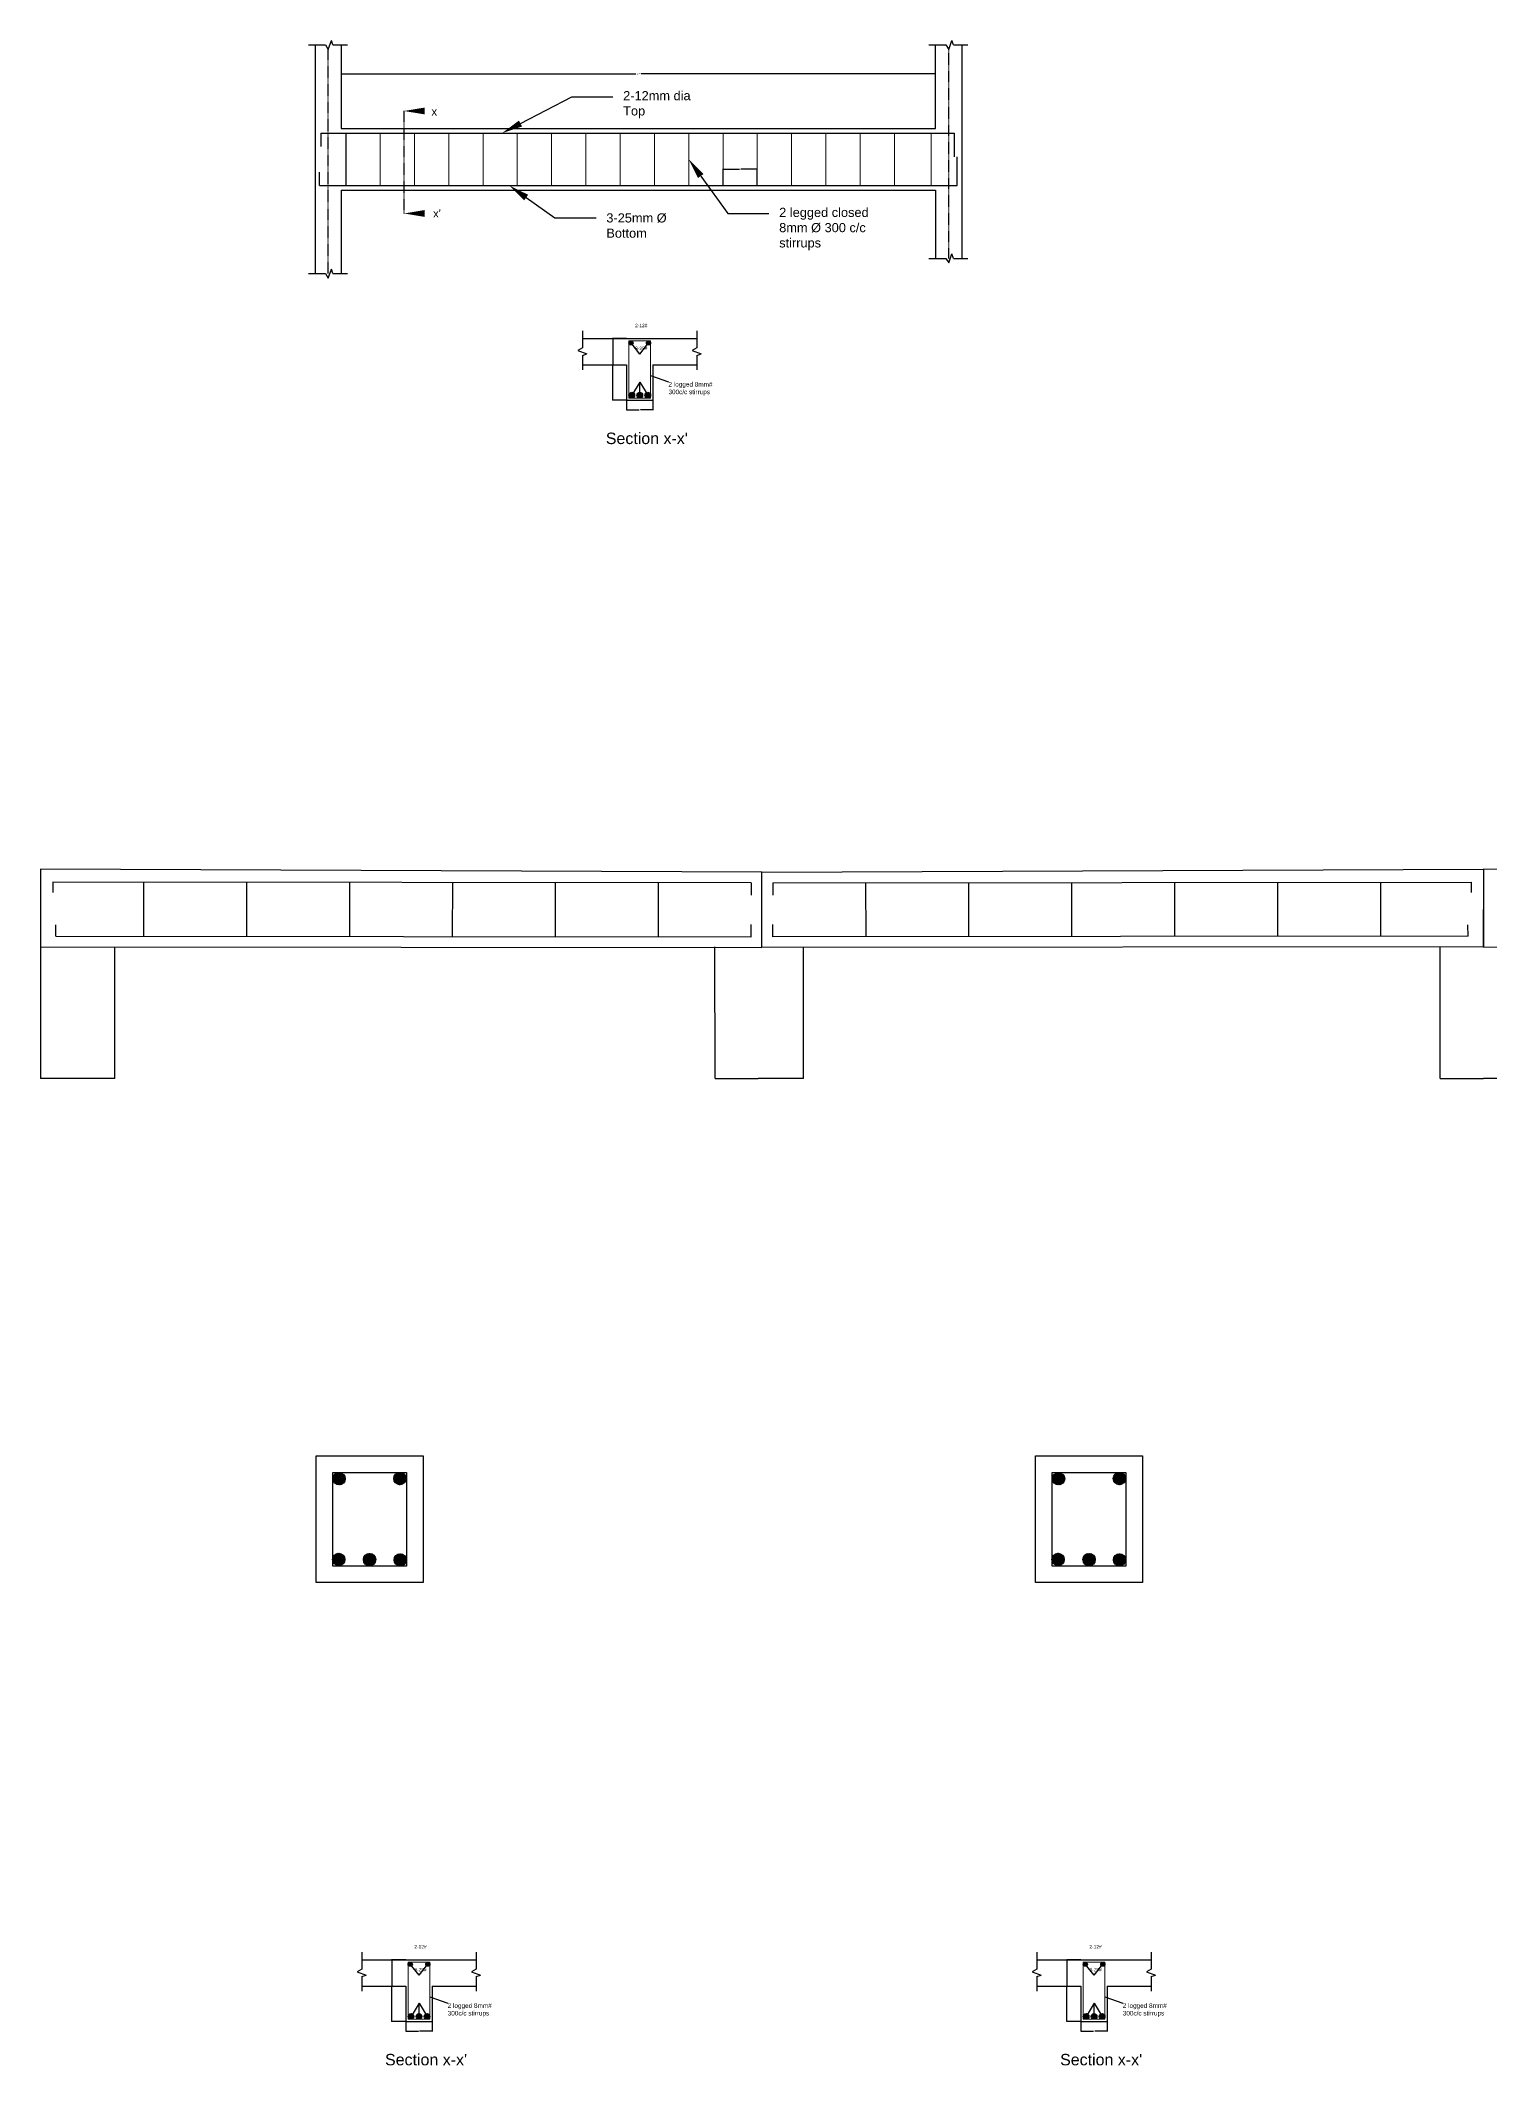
# Model space of a CAD drawing. Header units: feet. Extents: x -818749 to 7402802, y -779513 to 6609444.
# Drawn here: x -818748.8 to -818423.9, y -776811.5 to -776357.7 of the extents above; entities that cross this region are included whole.
import ezdxf
from ezdxf import colors
from ezdxf.entities.mleader import LeaderData, LeaderLine
from ezdxf.math import Vec2, Vec3

# ---------------------------------------------------------------- set-up
doc = ezdxf.new("R2010")
doc.units = ezdxf.units.FT
doc.header["$MEASUREMENT"] = 0
doc.linetypes.add('ACAD_ISO02W100', pattern=[15, 12, -3])
doc.linetypes.add('CENTER2', pattern=[1.125, 0.75, -0.125, 0.125, -0.125])
doc.layers.add('GRID', color=7, linetype='CENTER2', plot=False)
doc.layers.add('P-SANR-FIXT', color=6, linetype='Continuous', lineweight=9)
doc.layers.add('red', color=1, linetype='Continuous')
doc.styles.get("Standard").update_dxf_attribs({"font": 'arial.ttf'})
doc.dimstyles.new('Copy of Standard', dxfattribs={"dimscale": 0.3, "dimtxt": 0.18, "dimasz": 0.18, "dimexe": 0.18, "dimexo": 0.0625, "dimgap": 0.09, "dimtad": 0, "dimtih": 1, "dimtoh": 1, "dimdec": 4, "dimzin": 0, "dimdsep": 46, "dimtxsty": 'Standard', "dimcen": 0.09, "dimadec": 0, "dimazin": 0, "dimtfac": 1, "dimtdec": 4, "dimtofl": 0, "dimtmove": 0, "dimatfit": 3, "dimfxl": 1, "dimtolj": 1, "dimtzin": 0, "dimarcsym": 0})
doc.dimstyles.get("Standard").update_dxf_attribs({"dimtxt": 0.18, "dimasz": 0.18, "dimexe": 0.18, "dimexo": 0.0625, "dimgap": 0.09, "dimtad": 0, "dimtih": 1, "dimtoh": 1, "dimdec": 4, "dimzin": 0, "dimdsep": 46, "dimtxsty": 'Standard', "dimcen": 0.09, "dimadec": 0, "dimazin": 0, "dimtfac": 1, "dimtdec": 4, "dimtofl": 0, "dimtmove": 0, "dimatfit": 3, "dimfxl": 1, "dimtolj": 1, "dimtzin": 0, "dimarcsym": 0})

# ---------------------------------------------------------------- blocks, each defined once
blk = doc.blocks.new('*D47')
at = {"color": 0, "lineweight": -2, "transparency": 16777216}
for p, q in [((-818681.32, -776377.3), (-818681.32, -776364.95)), ((-818681.14, -776365.13), (-818615.29, -776365.13)), ((-818548.25, -776365.13), (-818614.1, -776365.13)), ((-818548.07, -776377.3), (-818548.07, -776364.95))]:
    blk.add_line(p, q, dxfattribs=at)
at = {"color": 0, "transparency": 16777216}
for points in [[(-818681.14, -776365.1), (-818681.14, -776365.16), (-818681.32, -776365.13)], [(-818548.25, -776365.1), (-818548.25, -776365.16), (-818548.07, -776365.13)]]:
    blk.add_solid(points, dxfattribs=at)
at = {"layer": 'Defpoints', "color": 0, "transparency": 16777216}
for p in [(-818548.07, -776365.13), (-818681.32, -776377.36), (-818548.07, -776377.36)]:
    blk.add_point(p, dxfattribs=at)
at = {"color": 0, "transparency": 16777216, "insert": (-818614.7, -776365.13), "char_height": 0.18, "attachment_point": 5}
blk.add_mtext('\\A1;133.2557', dxfattribs=at)
blk = doc.blocks.new('*D48')
at = {"color": 0, "lineweight": -2, "transparency": 16777216}
for p, q in [((-818595.73, -776390.16), (-818595.73, -776386.43)), ((-818595.68, -776386.48), (-818592.03, -776386.48)), ((-818588.1, -776386.48), (-818591.75, -776386.48)), ((-818588.04, -776390.16), (-818588.04, -776386.43))]:
    blk.add_line(p, q, dxfattribs=at)
at = {"color": 0, "transparency": 16777216}
for points in [[(-818595.68, -776386.47), (-818595.68, -776386.49), (-818595.73, -776386.48)], [(-818588.1, -776386.47), (-818588.1, -776386.49), (-818588.04, -776386.48)]]:
    blk.add_solid(points, dxfattribs=at)
at = {"layer": 'Defpoints', "color": 0, "transparency": 16777216}
for p in [(-818588.04, -776386.48), (-818595.73, -776390.18), (-818588.04, -776390.18)]:
    blk.add_point(p, dxfattribs=at)
at = {"color": 0, "transparency": 16777216, "insert": (-818591.89, -776386.48), "char_height": 0.054, "attachment_point": 5}
blk.add_mtext('\\A1;7.6878', dxfattribs=at)
blk = doc.blocks.new('*D49')
at = {"color": 0, "lineweight": -2, "transparency": 16777216}
for p, q in [((-818617.34, -776438.31), (-818617.34, -776440.5)), ((-818617.29, -776440.44), (-818614.53, -776440.44)), ((-818611.5, -776440.44), (-818614.25, -776440.44)), ((-818611.45, -776438.31), (-818611.45, -776440.5))]:
    blk.add_line(p, q, dxfattribs=at)
at = {"color": 0, "transparency": 16777216}
for points in [[(-818617.29, -776440.44), (-818617.29, -776440.45), (-818617.34, -776440.44)], [(-818611.5, -776440.44), (-818611.5, -776440.45), (-818611.45, -776440.44)]]:
    blk.add_solid(points, dxfattribs=at)
at = {"layer": 'Defpoints', "color": 0, "transparency": 16777216}
for p in [(-818617.34, -776438.29), (-818611.45, -776438.29), (-818611.45, -776440.44)]:
    blk.add_point(p, dxfattribs=at)
at = {"color": 0, "transparency": 16777216, "insert": (-818614.39, -776440.44), "char_height": 0.054, "attachment_point": 5}
blk.add_mtext('\\A1;5.8940', dxfattribs=at)
blk = doc.blocks.new('*D50')
at = {"color": 0, "lineweight": -2, "transparency": 16777216}
for p, q in [((-818617.36, -776424.45), (-818620.53, -776424.45)), ((-818620.47, -776424.51), (-818620.47, -776430.29)), ((-818620.47, -776438.24), (-818620.47, -776430.4)), ((-818617.36, -776438.29), (-818620.53, -776438.29))]:
    blk.add_line(p, q, dxfattribs=at)
at = {"color": 0, "transparency": 16777216}
for points in [[(-818620.48, -776424.51), (-818620.47, -776424.51), (-818620.47, -776424.45)], [(-818620.48, -776438.24), (-818620.47, -776438.24), (-818620.47, -776438.29)]]:
    blk.add_solid(points, dxfattribs=at)
at = {"layer": 'Defpoints', "color": 0, "transparency": 16777216}
for p in [(-818620.47, -776424.45), (-818617.34, -776424.45), (-818617.34, -776438.29)]:
    blk.add_point(p, dxfattribs=at)
at = {"color": 0, "transparency": 16777216, "insert": (-818620.47, -776430.35), "char_height": 0.054, "attachment_point": 5}
blk.add_mtext('\\A1;13.8381', dxfattribs=at)
blk = doc.blocks.new('*D51')
at = {"color": 0, "lineweight": -2, "transparency": 16777216}
for p, q in [((-818666.85, -776801.68), (-818666.85, -776803.87)), ((-818666.79, -776803.82), (-818664.04, -776803.82)), ((-818661.01, -776803.82), (-818663.76, -776803.82)), ((-818660.95, -776801.68), (-818660.95, -776803.87))]:
    blk.add_line(p, q, dxfattribs=at)
at = {"color": 0, "transparency": 16777216}
for points in [[(-818666.79, -776803.81), (-818666.79, -776803.82), (-818666.85, -776803.82)], [(-818661.01, -776803.81), (-818661.01, -776803.82), (-818660.95, -776803.82)]]:
    blk.add_solid(points, dxfattribs=at)
at = {"layer": 'Defpoints', "color": 0, "transparency": 16777216}
for p in [(-818666.85, -776801.66), (-818660.95, -776801.66), (-818660.95, -776803.82)]:
    blk.add_point(p, dxfattribs=at)
at = {"color": 0, "transparency": 16777216, "insert": (-818663.9, -776803.82), "char_height": 0.054, "attachment_point": 5}
blk.add_mtext('\\A1;5.8940', dxfattribs=at)
blk = doc.blocks.new('*D52')
at = {"color": 0, "lineweight": -2, "transparency": 16777216}
for p, q in [((-818666.86, -776787.82), (-818670.04, -776787.82)), ((-818669.98, -776787.88), (-818669.98, -776793.66)), ((-818669.98, -776801.61), (-818669.98, -776793.77)), ((-818666.86, -776801.66), (-818670.04, -776801.66))]:
    blk.add_line(p, q, dxfattribs=at)
at = {"color": 0, "transparency": 16777216}
for points in [[(-818669.99, -776787.88), (-818669.97, -776787.88), (-818669.98, -776787.82)], [(-818669.99, -776801.61), (-818669.97, -776801.61), (-818669.98, -776801.66)]]:
    blk.add_solid(points, dxfattribs=at)
at = {"layer": 'Defpoints', "color": 0, "transparency": 16777216}
for p in [(-818669.98, -776787.82), (-818666.85, -776787.82), (-818666.85, -776801.66)]:
    blk.add_point(p, dxfattribs=at)
at = {"color": 0, "transparency": 16777216, "insert": (-818669.98, -776793.72), "char_height": 0.054, "attachment_point": 5}
blk.add_mtext('\\A1;13.8381', dxfattribs=at)
blk = doc.blocks.new('*D41')
at = {"color": 0, "lineweight": -2, "transparency": 16777216}
for p, q in [((-818515.47, -776801.68), (-818515.47, -776803.87)), ((-818515.41, -776803.82), (-818512.66, -776803.82)), ((-818509.63, -776803.82), (-818512.38, -776803.82)), ((-818509.57, -776801.68), (-818509.57, -776803.87))]:
    blk.add_line(p, q, dxfattribs=at)
at = {"color": 0, "transparency": 16777216}
for points in [[(-818515.41, -776803.81), (-818515.41, -776803.82), (-818515.47, -776803.82)], [(-818509.63, -776803.81), (-818509.63, -776803.82), (-818509.57, -776803.82)]]:
    blk.add_solid(points, dxfattribs=at)
at = {"layer": 'Defpoints', "color": 0, "transparency": 16777216}
for p in [(-818515.47, -776801.66), (-818509.57, -776801.66), (-818509.57, -776803.82)]:
    blk.add_point(p, dxfattribs=at)
at = {"color": 0, "transparency": 16777216, "insert": (-818512.52, -776803.82), "char_height": 0.054, "attachment_point": 5}
blk.add_mtext('\\A1;5.8940', dxfattribs=at)
blk = doc.blocks.new('*D42')
at = {"color": 0, "lineweight": -2, "transparency": 16777216}
for p, q in [((-818515.49, -776787.82), (-818518.66, -776787.82)), ((-818518.6, -776787.88), (-818518.6, -776793.66)), ((-818518.6, -776801.61), (-818518.6, -776793.77)), ((-818515.49, -776801.66), (-818518.66, -776801.66))]:
    blk.add_line(p, q, dxfattribs=at)
at = {"color": 0, "transparency": 16777216}
for points in [[(-818518.61, -776787.88), (-818518.59, -776787.88), (-818518.6, -776787.82)], [(-818518.61, -776801.61), (-818518.59, -776801.61), (-818518.6, -776801.66)]]:
    blk.add_solid(points, dxfattribs=at)
at = {"layer": 'Defpoints', "color": 0, "transparency": 16777216}
for p in [(-818518.6, -776787.82), (-818515.47, -776787.82), (-818515.47, -776801.66)]:
    blk.add_point(p, dxfattribs=at)
at = {"color": 0, "transparency": 16777216, "insert": (-818518.6, -776793.72), "char_height": 0.054, "attachment_point": 5}
blk.add_mtext('\\A1;13.8381', dxfattribs=at)

msp = doc.modelspace()

# ---------------------------------------------------------------- hatches: boundary and pattern name
at = {"layer": 'GRID', "linetype": 'ByBlock'}
h = msp.add_hatch(dxfattribs=at)
h.set_pattern_fill('ANSI31', color=1)
h.set_pattern_definition([(45, (-821025.5509, -770936.80264), (-0.0883883476, 0.0883883476), [])])
h.paths.add_polyline_path([(-818683.19269, -776679.98939, 1), (-818680.42923, -776679.98939, 1)])
h.paths.add_polyline_path([(-818666.79785, -776679.97525, 1), (-818669.5613, -776679.97525, 1)])
h.paths.add_polyline_path([(-818669.50831, -776698.19563, 0.373240032), (-818668.32198, -776699.56347), (-818667.93119, -776699.56347, 0.373240032), (-818666.74486, -776698.19563, 1)])
h.paths.add_polyline_path([(-818676.36061, -776698.13522, 1), (-818673.59715, -776698.13522, 1)])
h.paths.add_polyline_path([(-818683.2604, -776697.80243), (-818683.2604, -776698.3786, 0.900134044), (-818680.52731, -776698.09051, 0.900134044)])
h = msp.add_hatch(dxfattribs=at)
h.set_pattern_fill('ANSI31', color=1)
h.set_pattern_definition([(45, (-820864.22776, -770936.80264), (-0.0883883476, 0.0883883476), [])])
h.paths.add_polyline_path([(-818521.86955, -776679.98939, 1), (-818519.1061, -776679.98939, 1)])
h.paths.add_polyline_path([(-818505.47471, -776679.97525, 1), (-818508.23817, -776679.97525, 1)])
h.paths.add_polyline_path([(-818508.18518, -776698.19563, 0.373240032), (-818506.99885, -776699.56347), (-818506.60805, -776699.56347, 0.373240032), (-818505.42172, -776698.19563, 1)])
h.paths.add_polyline_path([(-818515.03747, -776698.13522, 1), (-818512.27401, -776698.13522, 1)])
h.paths.add_polyline_path([(-818521.93726, -776697.80243), (-818521.93726, -776698.3786, 0.900134044), (-818519.20417, -776698.09051, 0.900134044)])
at = {"layer": 'red'}
h = msp.add_hatch(color=256, dxfattribs=at)
h.dxf.hatch_style = 1
h.paths.add_polyline_path([(-818616.8266, -776425.43392, 1), (-818615.89117, -776425.43392, 1)])
h = msp.add_hatch(color=256, dxfattribs=at)
h.dxf.hatch_style = 1
h.paths.add_polyline_path([(-818612.89307, -776425.43392, 1), (-818611.95764, -776425.43392, 1)])
h = msp.add_hatch(color=256, dxfattribs=at)
h.dxf.hatch_style = 1
h.paths.add_polyline_path([(-818615.5453, -776437.1386, 1), (-818616.8266, -776437.1386, 1)])
h = msp.add_hatch(color=256, dxfattribs=at)
h.dxf.hatch_style = 1
h.paths.add_polyline_path([(-818615.03277, -776437.1386, 1), (-818613.75147, -776437.1386, 1)])
h = msp.add_hatch(color=256, dxfattribs=at)
h.dxf.hatch_style = 1
h.paths.add_polyline_path([(-818613.23895, -776437.1386, 1), (-818611.95764, -776437.1386, 1)])
h = msp.add_hatch(color=256, dxfattribs=at)
h.dxf.hatch_style = 1
h.paths.add_polyline_path([(-818666.33365, -776788.80487, 1), (-818665.39822, -776788.80487, 1)])
h = msp.add_hatch(color=256, dxfattribs=at)
h.dxf.hatch_style = 1
h.paths.add_polyline_path([(-818662.40012, -776788.80487, 1), (-818661.46469, -776788.80487, 1)])
h = msp.add_hatch(color=256, dxfattribs=at)
h.dxf.hatch_style = 1
h.paths.add_polyline_path([(-818514.95571, -776788.80487, 1), (-818514.02028, -776788.80487, 1)])
h = msp.add_hatch(color=256, dxfattribs=at)
h.dxf.hatch_style = 1
h.paths.add_polyline_path([(-818511.02218, -776788.80487, 1), (-818510.08675, -776788.80487, 1)])
h = msp.add_hatch(color=256, dxfattribs=at)
h.dxf.hatch_style = 1
h.paths.add_polyline_path([(-818665.05235, -776800.50955, 1), (-818666.33365, -776800.50955, 1)])
h = msp.add_hatch(color=256, dxfattribs=at)
h.dxf.hatch_style = 1
h.paths.add_polyline_path([(-818664.53982, -776800.50955, 1), (-818663.25852, -776800.50955, 1)])
h = msp.add_hatch(color=256, dxfattribs=at)
h.dxf.hatch_style = 1
h.paths.add_polyline_path([(-818662.746, -776800.50955, 1), (-818661.46469, -776800.50955, 1)])
h = msp.add_hatch(color=256, dxfattribs=at)
h.dxf.hatch_style = 1
h.paths.add_polyline_path([(-818513.6744, -776800.50955, 1), (-818514.95571, -776800.50955, 1)])
h = msp.add_hatch(color=256, dxfattribs=at)
h.dxf.hatch_style = 1
h.paths.add_polyline_path([(-818513.16188, -776800.50955, 1), (-818511.88057, -776800.50955, 1)])
h = msp.add_hatch(color=256, dxfattribs=at)
h.dxf.hatch_style = 1
h.paths.add_polyline_path([(-818511.36805, -776800.50955, 1), (-818510.08675, -776800.50955, 1)])

# ---------------------------------------------------------------- linework, layer by layer
for p, q in [((-818688.70741, -776358.65558), (-818684.90645, -776358.65558)), ((-818687.21766, -776358.65558), (-818687.21766, -776409.90776)), ((-818684.90645, -776358.65558), (-818684.27066, -776359.68969)), ((-818684.27066, -776359.68969), (-818683.56256, -776357.65169)), ((-818683.21376, -776358.65558), (-818683.56256, -776357.65169)), ((-818683.21376, -776358.65558), (-818679.96035, -776358.65558)), ((-818681.32366, -776358.65558), (-818681.32366, -776377.36262)), ((-818549.55773, -776358.65558), (-818545.75677, -776358.65558)), ((-818548.06798, -776377.36262), (-818548.06798, -776358.65558)), ((-818545.75677, -776358.65558), (-818545.12098, -776359.68969)), ((-818545.12098, -776359.68969), (-818544.41287, -776357.65169)), ((-818544.06407, -776358.65558), (-818544.41287, -776357.65169)), ((-818544.06407, -776358.65558), (-818540.81067, -776358.65558)), ((-818542.17397, -776358.65558), (-818542.17397, -776406.48154)), ((-818681.32366, -776377.36262), (-818548.06798, -776377.36262)), ((-818685.88334, -776378.38767), (-818685.88334, -776381.38272)), ((-818680.29862, -776378.38767), (-818680.29862, -776390.17567)), ((-818543.90908, -776378.38767), (-818543.90908, -776383.73442)), ((-818543.19902, -776390.17567), (-818543.19902, -776383.73442)), ((-818686.19262, -776390.17567), (-818686.19262, -776387.16186)), ((-818681.32366, -776391.20071), (-818681.32366, -776409.90776)), ((-818681.32366, -776391.20071), (-818548.06798, -776391.20071)), ((-818548.06798, -776391.20071), (-818548.06798, -776406.48154)), ((-818684.27066, -776410.94187), (-818683.56256, -776408.90388)), ((-818683.21376, -776409.90776), (-818683.56256, -776408.90388)), ((-818549.55773, -776406.48154), (-818545.75677, -776406.48154)), ((-818545.75677, -776406.48154), (-818545.12098, -776407.51566)), ((-818545.12098, -776407.51566), (-818544.41287, -776405.47766)), ((-818544.06407, -776406.48154), (-818544.41287, -776405.47766)), ((-818544.06407, -776406.48154), (-818540.81067, -776406.48154)), ((-818688.70741, -776409.90776), (-818684.90645, -776409.90776)), ((-818684.90645, -776409.90776), (-818684.27066, -776410.94187)), ((-818683.21376, -776409.90776), (-818679.96035, -776409.90776)), ((-818627.23731, -776422.72173), (-818627.23731, -776426.52269)), ((-818601.61122, -776422.72173), (-818601.61122, -776426.52269)), ((-818627.23731, -776426.52269), (-818628.27142, -776427.15848)), ((-818628.27142, -776427.15848), (-818626.23342, -776427.86659)), ((-818627.23731, -776428.21539), (-818626.23342, -776427.86659)), ((-818627.20517, -776424.45369), (-818601.57908, -776424.45369)), ((-818614.39212, -776427.91566), (-818616.35889, -776425.43392)), ((-818614.39212, -776427.91566), (-818612.42536, -776425.43392)), ((-818601.61122, -776426.52269), (-818602.64533, -776427.15848)), ((-818602.64533, -776427.15848), (-818600.60733, -776427.86659)), ((-818601.61122, -776428.21539), (-818600.60733, -776427.86659)), ((-818627.23731, -776428.21539), (-818627.23731, -776431.46879)), ((-818627.20517, -776430.34769), (-818617.33912, -776430.34769)), ((-818617.33912, -776430.34769), (-818617.33912, -776438.29178)), ((-818611.44512, -776430.34769), (-818601.57908, -776430.34769)), ((-818611.44512, -776430.34769), (-818611.44512, -776438.29178)), ((-818601.61122, -776428.21539), (-818601.61122, -776431.46879)), ((-818614.39212, -776434.19187), (-818616.18595, -776437.1386)), ((-818614.39212, -776437.1386), (-818614.39212, -776434.19187)), ((-818614.39212, -776434.19187), (-818612.5983, -776437.1386)), ((-818611.95764, -776432.76072), (-818607.96421, -776434.19013)), ((-818617.33912, -776438.29178), (-818611.44512, -776438.29178)), ((-818748.76982, -776546.26072), (-818748.78312, -776558.36791)), ((-818748.76982, -776546.26072), (-818748.75653, -776558.36791)), ((-818425.23225, -776546.26072), (-818425.24554, -776558.36791)), ((-818425.23225, -776546.26072), (-818425.21895, -776558.36791)), ((-818748.77086, -776560.77122), (-818748.77086, -776590.26143)), ((-818748.76878, -776560.77122), (-818748.76878, -776590.26143)), ((-818732.12941, -776590.2797), (-818732.09702, -776560.78953)), ((-818597.52524, -776590.2797), (-818597.55762, -776560.78953)), ((-818577.70941, -776590.2797), (-818577.67703, -776560.78953)), ((-818434.91659, -776590.2797), (-818434.94897, -776560.78953)), ((-818732.12941, -776590.2797), (-818748.76878, -776590.26143)), ((-818597.52523, -776590.28249), (-818587.84194, -776590.26143)), ((-818577.70941, -776590.2797), (-818587.83986, -776590.26143)), ((-818434.91658, -776590.28249), (-818425.23329, -776590.26143)), ((-818415.10076, -776590.2797), (-818425.23121, -776590.26143)), ((-818676.74436, -776786.09268), (-818676.74436, -776789.89364)), ((-818651.11826, -776786.09268), (-818651.11826, -776789.89364)), ((-818525.36641, -776786.09268), (-818525.36641, -776789.89364)), ((-818499.74032, -776786.09268), (-818499.74032, -776789.89364)), ((-818676.74436, -776789.89364), (-818677.77847, -776790.52943)), ((-818677.77847, -776790.52943), (-818675.74047, -776791.23753)), ((-818676.71222, -776787.82463), (-818651.08612, -776787.82463)), ((-818663.89917, -776791.2866), (-818665.86594, -776788.80487)), ((-818663.89917, -776791.2866), (-818661.93241, -776788.80487)), ((-818651.11826, -776789.89364), (-818652.15238, -776790.52943)), ((-818652.15238, -776790.52943), (-818650.11438, -776791.23753)), ((-818525.36641, -776789.89364), (-818526.40052, -776790.52943)), ((-818526.40052, -776790.52943), (-818524.36253, -776791.23753)), ((-818525.33427, -776787.82463), (-818499.70818, -776787.82463)), ((-818512.52123, -776791.2866), (-818514.48799, -776788.80487)), ((-818512.52123, -776791.2866), (-818510.55446, -776788.80487)), ((-818499.74032, -776789.89364), (-818500.77443, -776790.52943)), ((-818500.77443, -776790.52943), (-818498.73643, -776791.23753)), ((-818676.74436, -776791.58633), (-818675.74047, -776791.23753)), ((-818676.74436, -776791.58633), (-818676.74436, -776794.83974)), ((-818676.71222, -776793.71863), (-818666.84617, -776793.71863)), ((-818666.84617, -776793.71863), (-818666.84617, -776801.66272)), ((-818660.95217, -776793.71863), (-818651.08612, -776793.71863)), ((-818660.95217, -776793.71863), (-818660.95217, -776801.66272)), ((-818651.11826, -776791.58633), (-818650.11438, -776791.23753)), ((-818651.11826, -776791.58633), (-818651.11826, -776794.83974)), ((-818525.36641, -776791.58633), (-818524.36253, -776791.23753)), ((-818525.36641, -776791.58633), (-818525.36641, -776794.83974)), ((-818525.33427, -776793.71863), (-818515.46823, -776793.71863)), ((-818515.46823, -776793.71863), (-818515.46823, -776801.66272)), ((-818509.57423, -776793.71863), (-818499.70818, -776793.71863)), ((-818509.57423, -776793.71863), (-818509.57423, -776801.66272)), ((-818499.74032, -776791.58633), (-818498.73643, -776791.23753)), ((-818499.74032, -776791.58633), (-818499.74032, -776794.83974)), ((-818663.89917, -776797.56282), (-818665.693, -776800.50955)), ((-818663.89917, -776800.50955), (-818663.89917, -776797.56282)), ((-818663.89917, -776797.56282), (-818662.10534, -776800.50955)), ((-818661.46469, -776796.13166), (-818657.47126, -776797.56108)), ((-818512.52123, -776797.56282), (-818514.31505, -776800.50955)), ((-818512.52123, -776800.50955), (-818512.52123, -776797.56282)), ((-818512.52123, -776797.56282), (-818510.7274, -776800.50955)), ((-818510.08675, -776796.13166), (-818506.09331, -776797.56108)), ((-818666.84617, -776801.66272), (-818660.95217, -776801.66272)), ((-818515.46823, -776801.66272), (-818509.57423, -776801.66272))]:
    msp.add_line(p, q)
at = {"linetype": 'ACAD_ISO02W100', "ltscale": 0.01}
for p, q in [((-818684.27066, -776409.90776), (-818684.27066, -776359.68969)), ((-818545.12098, -776406.48154), (-818545.12098, -776359.68969)), ((-818667.27087, -776373.45017), (-818667.27087, -776396.4187))]:
    msp.add_line(p, q, dxfattribs=at)
at = {"color": 242, "true_color": 0xcd2027}
for p, q in [((-818746.02415, -776546.29978), (-818746.02616, -776548.60942)), ((-818589.40433, -776546.43572), (-818589.40433, -776549.20875)), ((-818584.59774, -776546.43572), (-818584.59774, -776549.20875)), ((-818427.97792, -776546.29978), (-818427.97591, -776548.60942)), ((-818745.32471, -776558.40774), (-818745.32252, -776555.8884)), ((-818589.40433, -776558.54292), (-818589.40433, -776555.76989)), ((-818584.59774, -776558.54292), (-818584.59774, -776555.76989)), ((-818428.67736, -776558.40774), (-818428.67955, -776555.8884))]:
    msp.add_line(p, q, dxfattribs=at)
at = {"color": 217, "true_color": 0x93278f}
for p, q in [((-818725.68261, -776546.28607), (-818725.69591, -776558.39326)), ((-818702.59541, -776546.31143), (-818702.6087, -776558.41861)), ((-818679.5082, -776546.33678), (-818679.5215, -776558.44396)), ((-818656.421, -776546.36213), (-818656.43429, -776558.46932)), ((-818633.33379, -776546.38748), (-818633.34709, -776558.49467)), ((-818610.24658, -776546.41284), (-818610.25988, -776558.52002)), ((-818563.75549, -776546.41284), (-818563.74219, -776558.52002)), ((-818540.66828, -776546.38748), (-818540.65499, -776558.49467)), ((-818517.58107, -776546.36213), (-818517.56778, -776558.46932)), ((-818494.49387, -776546.33678), (-818494.48057, -776558.44396)), ((-818471.40666, -776546.31143), (-818471.39337, -776558.41861)), ((-818448.31946, -776546.28607), (-818448.30616, -776558.39326))]:
    msp.add_line(p, q, dxfattribs=at)
for points in [[(-818748.78264, -776555.04104), (-818748.78264, -776560.81869), (-818587.00104, -776560.94886), (-818587.00104, -776544.03507), (-818748.76982, -776543.37191), (-818748.76982, -776549.14953)], [(-818425.21943, -776555.04104), (-818425.21943, -776560.81869), (-818587.00104, -776560.94886), (-818587.00104, -776544.03507), (-818425.23225, -776543.37191), (-818425.23225, -776549.14953)], [(-818425.24506, -776555.04104), (-818425.24506, -776560.81869), (-818263.46346, -776560.94886), (-818263.46346, -776544.03507), (-818425.23225, -776543.37191), (-818425.23225, -776549.14953)]]:
    msp.add_lwpolyline(points)
at = {"color": 242, "true_color": 0xcd2027}
for points in [[(-818589.40433, -776546.43572), (-818746.02415, -776546.29978)], [(-818584.59774, -776546.43572), (-818427.97792, -776546.29978)], [(-818745.32471, -776558.40774), (-818589.40433, -776558.54292)], [(-818428.67736, -776558.40774), (-818584.59774, -776558.54292)]]:
    msp.add_lwpolyline(points, dxfattribs=at)
for points in [[(-818686.95777, -776674.87514), (-818662.99998, -776674.87514), (-818662.99998, -776703.26085), (-818686.95777, -776703.26085)], [(-818525.63464, -776674.87514), (-818501.67685, -776674.87514), (-818501.67685, -776703.26085), (-818525.63464, -776703.26085)], [(-818683.2604, -776678.57252), (-818666.69736, -776678.57252), (-818666.69736, -776699.56347), (-818683.2604, -776699.56347)], [(-818521.93726, -776678.57252), (-818505.37422, -776678.57252), (-818505.37422, -776699.56347), (-818521.93726, -776699.56347)]]:
    msp.add_lwpolyline(points, close=True)
for centre, radius in [((-818612.42536, -776425.43392), 0.46771), ((-818614.39212, -776437.1386), 0.64065), ((-818612.5983, -776437.1386), 0.64065), ((-818681.81096, -776679.98939), 1.38173), ((-818668.17957, -776679.97525), 1.38173), ((-818520.48782, -776679.98939), 1.38173), ((-818506.85644, -776679.97525), 1.38173), ((-818681.90904, -776698.09051), 1.38173), ((-818674.97888, -776698.13522), 1.38173), ((-818668.12659, -776698.19563), 1.38173), ((-818520.5859, -776698.09051), 1.38173), ((-818513.65574, -776698.13522), 1.38173), ((-818506.80345, -776698.19563), 1.38173), ((-818661.93241, -776788.80487), 0.46771), ((-818510.55446, -776788.80487), 0.46771), ((-818663.89917, -776800.50955), 0.64065), ((-818662.10534, -776800.50955), 0.64065), ((-818512.52123, -776800.50955), 0.64065), ((-818510.7274, -776800.50955), 0.64065)]:
    msp.add_circle(centre, radius)
at = {"layer": 'P-SANR-FIXT'}
for p, q in [((-818672.61079, -776378.38767), (-818672.61079, -776390.17567)), ((-818664.92296, -776378.38767), (-818664.92296, -776390.17567)), ((-818657.23513, -776378.38767), (-818657.23513, -776390.17567)), ((-818649.54731, -776378.38767), (-818649.54731, -776390.17567)), ((-818641.85948, -776378.38767), (-818641.85948, -776390.17567)), ((-818634.17165, -776378.38767), (-818634.17165, -776390.17567)), ((-818626.48382, -776378.38767), (-818626.48382, -776390.17567)), ((-818618.79599, -776378.38767), (-818618.79599, -776390.17567)), ((-818611.10817, -776378.38767), (-818611.10817, -776390.17567)), ((-818603.42034, -776378.38767), (-818603.42034, -776390.17567)), ((-818595.73251, -776378.38767), (-818595.73251, -776390.17567)), ((-818588.04468, -776378.38767), (-818588.04468, -776390.17567)), ((-818580.35685, -776378.38767), (-818580.35685, -776390.17567)), ((-818572.66903, -776378.38767), (-818572.66903, -776390.17567)), ((-818564.9812, -776378.38767), (-818564.9812, -776390.17567)), ((-818557.29337, -776378.38767), (-818557.29337, -776390.17567)), ((-818549.09302, -776378.38767), (-818549.09302, -776390.17567))]:
    msp.add_line(p, q, dxfattribs=at)
for points in [[(-818616.8266, -776424.96621), (-818611.95764, -776424.96621), (-818611.95764, -776437.77925), (-818616.8266, -776437.77925)], [(-818666.33365, -776788.33715), (-818661.46469, -776788.33715), (-818661.46469, -776801.1502), (-818666.33365, -776801.1502)], [(-818514.95571, -776788.33715), (-818510.08675, -776788.33715), (-818510.08675, -776801.1502), (-818514.95571, -776801.1502)]]:
    msp.add_lwpolyline(points, close=True, dxfattribs=at)
at = {"layer": 'red'}
for p, q in [((-818685.88334, -776378.38767), (-818543.90908, -776378.38767)), ((-818686.19262, -776390.17567), (-818543.19902, -776390.17567))]:
    msp.add_line(p, q, dxfattribs=at)
for centre, radius in [((-818616.35889, -776425.43392), 0.46771), ((-818616.18595, -776437.1386), 0.64065), ((-818665.86594, -776788.80487), 0.46771), ((-818514.48799, -776788.80487), 0.46771), ((-818665.693, -776800.50955), 0.64065), ((-818514.31505, -776800.50955), 0.64065)]:
    msp.add_circle(centre, radius, dxfattribs=at)

# ---------------------------------------------------------------- texts
at = {"attachment_point": 1}
for s, width, heights, insert, char_height in [('{\\H0.75x;       \\H0.1x;2-12#\\P}  {\\H0.75x;      }', 83.1991223, [38.999], (-818636.32697, -776421.13651), 10.2504373), ('{\\H0.75x;       \\H0.1x;3-25#\\P}  {\\H0.75x;      }', 83.1991223, [38.999], (-818636.32697, -776426.26764), 10.2504373), ('2 logged 8mm# 300c/c stirrups', 11.4389674, [6.1756], (-818607.96421, -776434.19013), 1.0250437), ("Section x-x'", 40.1657664, [12.75552], (-818622.01138, -776445.53678), 2.5626093), ('{\\H0.75x;       \\H0.1x;2-12#\\P}  {\\H0.75x;      }', 83.1991223, [38.999], (-818685.83402, -776784.50746), 10.2504373), ('{\\H0.75x;       \\H0.1x;2-12#\\P}  {\\H0.75x;      }', 83.1991223, [38.999], (-818534.45608, -776784.50746), 10.2504373), ('{\\H0.75x;       \\H0.1x;3-25#\\P}  {\\H0.75x;      }', 83.1991223, [38.999], (-818685.83402, -776789.63858), 10.2504373), ('{\\H0.75x;       \\H0.1x;3-25#\\P}  {\\H0.75x;      }', 83.1991223, [38.999], (-818534.45608, -776789.63858), 10.2504373), ('2 logged 8mm# 300c/c stirrups', 11.4389674, [6.1756], (-818657.47126, -776797.56108), 1.0250437), ('2 logged 8mm# 300c/c stirrups', 11.4389674, [6.1756], (-818506.09331, -776797.56108), 1.0250437), ("Section x-x'", 40.1657664, [12.75552], (-818671.51843, -776808.90772), 2.5626093), ("Section x-x'", 40.1657664, [12.75552], (-818520.14048, -776808.90772), 2.5626093)]:
    msp.add_mtext_dynamic_manual_height_columns(s, width=width, gutter_width=25.62609, heights=heights, dxfattribs=dict(at, insert=insert, char_height=char_height))

# ---------------------------------------------------------------- dimensions: what is measured, and where the dimension line sits
dim = msp.add_linear_dim(base=(-818548.06798, -776365.13092), p1=(-818681.32366, -776377.36262), p2=(-818548.06798, -776377.36262), dimstyle='Standard')
dim.commit()
dim.dimension.update_dxf_attribs({"geometry": '*D47', "text_midpoint": (-818614.69582, -776365.13092), "dimtype": 160})
for base, p1, p2, picture, middle in [((-818588.04468, -776386.48101), (-818595.73251, -776390.17567), (-818588.04468, -776390.17567), '*D48', (-818591.8886, -776386.48101)), ((-818611.44512, -776440.44459), (-818617.33912, -776438.29178), (-818611.44512, -776438.29178), '*D49', (-818614.39212, -776440.44459)), ((-818660.95217, -776803.81553), (-818666.84617, -776801.66272), (-818660.95217, -776801.66272), '*D51', (-818663.89917, -776803.81553)), ((-818509.57423, -776803.81553), (-818515.46823, -776801.66272), (-818509.57423, -776801.66272), '*D41', (-818512.52123, -776803.81553))]:
    dim = msp.add_linear_dim(base=base, p1=p1, p2=p2, dimstyle='Copy of Standard')
    dim.commit()
    dim.dimension.update_dxf_attribs({"geometry": picture, "text_midpoint": middle})
for base, p1, p2, picture, middle in [((-818620.47405, -776424.45369), (-818617.33912, -776438.29178), (-818617.33912, -776424.45369), '*D50', (-818620.47405, -776430.34769)), ((-818669.9811, -776787.82463), (-818666.84617, -776801.66272), (-818666.84617, -776787.82463), '*D52', (-818669.9811, -776793.71863)), ((-818518.60315, -776787.82463), (-818515.46823, -776801.66272), (-818515.46823, -776787.82463), '*D42', (-818518.60315, -776793.71863))]:
    dim = msp.add_linear_dim(base=base, p1=p1, p2=p2, angle=90, dimstyle='Copy of Standard')
    dim.commit()
    dim.dimension.update_dxf_attribs({"geometry": picture, "text_midpoint": middle, "dimtype": 160})

# ---------------------------------------------------------------- leaders
ml = msp.add_multileader_mtext('Standard')
ml.set_content('2-12mm dia \\PTop', color=256)
ml.set_leader_properties()
ml.build(insert=Vec2(0, 0))
ml.multileader.update_dxf_attribs({"dogleg_length": 0.36, "arrow_head_size": 4.6127})
ctx = ml.context
ctx.base_point, ctx.char_height, ctx.arrow_head_size, ctx.landing_gap_size, ctx.plane_origin = Vec3(-818620.42708, -776370.29593), 2.0500875, 4.6127, 2.30635, Vec3(-818645.23861, -776378.38767)
notes = []
notes.append((ctx, [(0, (1, 1, 0), (-818629.65247, -776370.29593), (1, 0), 9.22539, [(0, [(-818645.23861, -776378.38767)], 0, [])])]))
ctx.mtext.insert, ctx.mtext.flow_direction = Vec3(-818618.12073, -776368.98631), 5
ml = msp.add_multileader_mtext('Standard')
ml.set_content('{\\H1.16667x;x}', color=256)
ml.set_leader_properties()
ml.build(insert=Vec2(0, 0))
ml.multileader.update_dxf_attribs({"dogleg_length": 0.36, "arrow_head_size": 4.6127})
ctx = ml.context
ctx.base_point, ctx.char_height, ctx.arrow_head_size, ctx.landing_gap_size, ctx.plane_origin = Vec3(-818663.41605, -776373.45017), 1.5375656, 4.6127, 2.30635, Vec3(-818667.27087, -776373.45017)
notes.append((ctx, [(0, (1, 1, 0), (-818664.37298, -776373.45017), (1, 0), 0.95693, [(0, [(-818667.27087, -776373.45017)], 0, [])])]))
ctx.mtext.insert, ctx.mtext.flow_direction = Vec3(-818661.1097, -776372.68139), 5
ml = msp.add_multileader_mtext('Standard')
ml.set_content('2 legged closed\\P8mm %%C 300 c/c\\Pstirrups ', color=256)
ml.set_leader_properties()
ml.build(insert=Vec2(0, 0))
ml.multileader.update_dxf_attribs({"dogleg_length": 0.36, "arrow_head_size": 4.6127})
ctx = ml.context
ctx.base_point, ctx.char_height, ctx.arrow_head_size, ctx.landing_gap_size, ctx.plane_origin = Vec3(-818585.44317, -776396.45782), 2.0500875, 4.6127, 2.30635, Vec3(-818603.42034, -776384.28167)
notes.append((ctx, [(0, (1, 1, 0), (-818594.66857, -776396.45782), (1, 0), 9.22539, [(0, [(-818603.42034, -776384.28167)], 0, [])])]))
ctx.mtext.insert, ctx.mtext.flow_direction = Vec3(-818583.13683, -776395.1482), 5
ml = msp.add_multileader_mtext('Standard')
ml.set_content('3-25mm %%C \\PBottom ', color=256)
ml.set_leader_properties()
ml.build(insert=Vec2(0, 0))
ml.multileader.update_dxf_attribs({"dogleg_length": 0.36, "arrow_head_size": 4.6127})
ctx = ml.context
ctx.base_point, ctx.char_height, ctx.arrow_head_size, ctx.landing_gap_size, ctx.plane_origin = Vec3(-818624.19967, -776397.42668), 2.0500875, 4.6127, 2.30635, Vec3(-818643.63059, -776390.17567)
notes.append((ctx, [(0, (1, 1, 0), (-818633.42506, -776397.42668), (1, 0), 9.22539, [(0, [(-818643.63059, -776390.17567)], 0, [])])]))
ctx.mtext.insert, ctx.mtext.width, ctx.mtext.flow_direction = Vec3(-818621.89332, -776396.38485), 19.1122457, 5
ml = msp.add_multileader_mtext('Standard')
ml.set_content("x'", color=256)
ml.set_leader_properties()
ml.build(insert=Vec2(0, 0))
ml.multileader.update_dxf_attribs({"dogleg_length": 0.36, "arrow_head_size": 4.6127})
ctx = ml.context
ctx.base_point, ctx.char_height, ctx.arrow_head_size, ctx.landing_gap_size, ctx.plane_origin = Vec3(-818663.05323, -776396.4187), 1.793827, 4.6127, 2.30635, Vec3(-818667.27087, -776396.4187)
notes.append((ctx, [(0, (1, 1, 0), (-818664.81955, -776396.4187), (1, 0), 1.76633, [(0, [(-818667.27087, -776396.4187)], 0, [])])]))
ctx.mtext.insert, ctx.mtext.flow_direction = Vec3(-818660.74688, -776395.52178), 5
for ctx, leaders in notes:
    for number, flags, end, landing, length, lines in leaders:
        leader = LeaderData()
        leader.index, (leader.has_last_leader_line, leader.has_dogleg_vector, leader.attachment_direction) = number, flags
        leader.last_leader_point, leader.dogleg_vector, leader.dogleg_length = Vec3(end), Vec3(landing), length
        for number, points, colour, breaks in lines:
            line = LeaderLine()
            line.index, line.vertices, line.color, line.breaks = number, Vec3.list(points), colors.encode_raw_color(colour), breaks
            leader.lines.append(line)
        ctx.leaders.append(leader)

doc.saveas('drawing.dxf')
